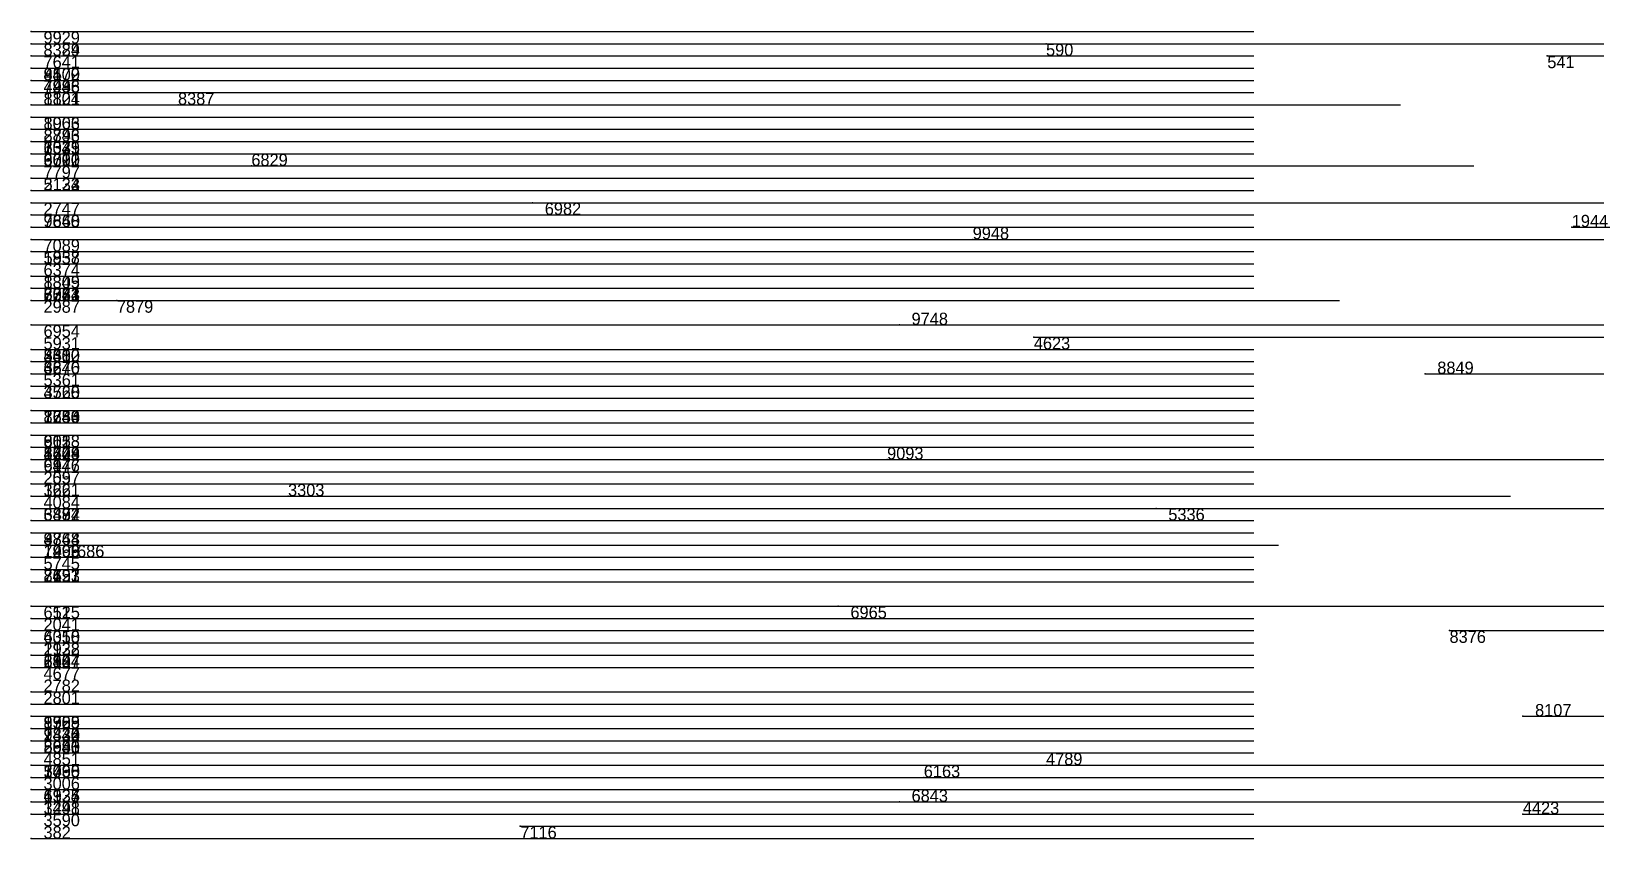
# Model space of a CAD drawing. Extents: x 0 to 1.1, y 0 to 1.
# Drawn here: x 0 to 0.128, y 0.87 to 0.936 of the extents above; entities that cross this region are included whole.
import ezdxf

# ---------------------------------------------------------------- set-up
doc = ezdxf.new("R2010")
doc.units = 0
for name, color, linetype in [('Normals', 1, 'CONTINUOUS'), ('Source_points', 5, 'CONTINUOUS'), ('Text', 3, 'CONTINUOUS')]:
    doc.layers.add(name, color=color, linetype=linetype)

msp = doc.modelspace()

# ---------------------------------------------------------------- linework, layer by layer
at = {"layer": 'Normals', "color": 1}
for p, q in [((0, 0.936, 0.711), (0.1, 0.936, 0.711)), ((0, 0.935, 0.071), (0.1, 0.935, 0.071)), ((0.083, 0.935, 1), (0.183, 0.935, 1)), ((0, 0.934, 0.407), (0.1, 0.934, 0.407)), ((0, 0.933, 0.749), (0.1, 0.933, 0.749)), ((0, 0.933, 0.053), (0.1, 0.933, 0.053)), ((0.124, 0.934, 1), (0.224, 0.934, 1)), ((0, 0.932, 0.579), (0.1, 0.932, 0.579)), ((0, 0.932, 0.532), (0.1, 0.932, 0.532)), ((0, 0.932, 0.966), (0.1, 0.932, 0.966)), ((0, 0.932, 0.7), (0.1, 0.932, 0.7)), ((0, 0.931, 0.745), (0.1, 0.931, 0.745)), ((0, 0.931, 0.668), (0.1, 0.931, 0.668)), ((0, 0.93, 0.881), (0.1, 0.93, 0.881)), ((0, 0.929, 0.887), (0.1, 0.929, 0.887)), ((0.012, 0.93, 1), (0.112, 0.93, 1)), ((0, 0.928, 0.861), (0.1, 0.928, 0.861)), ((0, 0.928, 0.66), (0.1, 0.928, 0.66)), ((0, 0.927, 0.16), (0.1, 0.927, 0.16)), ((0, 0.926, 0.025), (0.1, 0.926, 0.025)), ((0, 0.926, 0.343), (0.1, 0.926, 0.343)), ((0, 0.926, 0.757), (0.1, 0.926, 0.757)), ((0, 0.926, 0.706), (0.1, 0.926, 0.706)), ((0, 0.926, 0.925), (0.1, 0.926, 0.925)), ((0, 0.926, 0.689), (0.1, 0.926, 0.689)), ((0, 0.926, 0.638), (0.1, 0.926, 0.638)), ((0, 0.925, 0.526), (0.1, 0.925, 0.526)), ((0, 0.925, 0.241), (0.1, 0.925, 0.241)), ((0, 0.924, 0.582), (0.1, 0.924, 0.582)), ((0, 0.924, 0.882), (0.1, 0.924, 0.882)), ((0, 0.924, 0.306), (0.1, 0.924, 0.306)), ((0.018, 0.925, 1), (0.118, 0.925, 1)), ((0, 0.923, 0.229), (0.1, 0.923, 0.229)), ((0, 0.922, 0.422), (0.1, 0.922, 0.422)), ((0.041, 0.922), (0.141, 0.922)), ((0, 0.921, 0.861), (0.1, 0.921, 0.861)), ((0, 0.92, 0.88), (0.1, 0.92, 0.88)), ((0, 0.919, 0.115), (0.1, 0.919, 0.115)), ((0.077, 0.919, 1), (0.177, 0.919, 1)), ((0.126, 0.92), (0.226, 0.92)), ((0, 0.918, 0.311), (0.1, 0.918, 0.311)), ((0, 0.917, 0.259), (0.1, 0.917, 0.259)), ((0, 0.916, 0.87), (0.1, 0.916, 0.87)), ((0, 0.915, 0.424), (0.1, 0.915, 0.424)), ((0, 0.915, 0.866), (0.1, 0.915, 0.866)), ((0, 0.915, 0.067), (0.1, 0.915, 0.067)), ((0, 0.915, 0.81), (0.1, 0.915, 0.81)), ((0, 0.915, 0.838), (0.1, 0.915, 0.838)), ((0, 0.914, 0.563), (0.1, 0.914, 0.563)), ((0, 0.914, 0.134), (0.1, 0.914, 0.134)), ((0, 0.914, 0.864), (0.1, 0.914, 0.864)), ((0, 0.914, 0.753), (0.1, 0.914, 0.753)), ((0, 0.914, 0.462), (0.1, 0.914, 0.462)), ((0.007, 0.914), (0.107, 0.914)), ((0, 0.912, 0.537), (0.1, 0.912, 0.537)), ((0.071, 0.912), (0.171, 0.912)), ((0, 0.91, 0.947), (0.1, 0.91, 0.947)), ((0, 0.91, 0.176), (0.1, 0.91, 0.176)), ((0.082, 0.911), (0.182, 0.911)), ((0, 0.909, 0.092), (0.1, 0.909, 0.092)), ((0, 0.909, 0.634), (0.1, 0.909, 0.634)), ((0, 0.909, 0.333), (0.1, 0.909, 0.333)), ((0, 0.909, 0.127), (0.1, 0.909, 0.127)), ((0, 0.909, 0.849), (0.1, 0.909, 0.849)), ((0, 0.908, 0.64), (0.1, 0.908, 0.64)), ((0.114, 0.908, 1), (0.214, 0.908, 1)), ((0, 0.907, 0.17), (0.1, 0.907, 0.17)), ((0, 0.906, 0.615), (0.1, 0.906, 0.615)), ((0, 0.906, 0.248), (0.1, 0.906, 0.248)), ((0, 0.906, 0.785), (0.1, 0.906, 0.785)), ((0, 0.905, 0.006), (0.1, 0.905, 0.006)), ((0, 0.904, 0.869), (0.1, 0.904, 0.869)), ((0, 0.904, 0.078), (0.1, 0.904, 0.078)), ((0, 0.904, 0.903), (0.1, 0.904, 0.903)), ((0, 0.903, 0.193), (0.1, 0.903, 0.193)), ((0, 0.902, 0.55), (0.1, 0.902, 0.55)), ((0, 0.902, 0.378), (0.1, 0.902, 0.378)), ((0, 0.902, 0.8), (0.1, 0.902, 0.8)), ((0, 0.901, 0.958), (0.1, 0.901, 0.958)), ((0, 0.901, 0.243), (0.1, 0.901, 0.243)), ((0, 0.901, 0.267), (0.1, 0.901, 0.267)), ((0, 0.901, 0.66), (0.1, 0.901, 0.66)), ((0, 0.901, 0.528), (0.1, 0.901, 0.528)), ((0.07, 0.901, 1), (0.17, 0.901, 1)), ((0, 0.9, 0.502), (0.1, 0.9, 0.502)), ((0, 0.9, 0.06), (0.1, 0.9, 0.06)), ((0, 0.9, 0.993), (0.1, 0.9, 0.993)), ((0, 0.899, 0.023), (0.1, 0.899, 0.023)), ((0, 0.898, 0.414), (0.1, 0.898, 0.414)), ((0, 0.898, 0.024), (0.1, 0.898, 0.024)), ((0, 0.898, 0.191), (0.1, 0.898, 0.191)), ((0, 0.897, 0.443), (0.1, 0.897, 0.443)), ((0, 0.897, 0.027), (0.1, 0.897, 0.027)), ((0.021, 0.898, 1), (0.121, 0.898, 1)), ((0.092, 0.897, 1), (0.192, 0.897, 1)), ((0, 0.896, 0.988), (0.1, 0.896, 0.988)), ((0, 0.895, 0.467), (0.1, 0.895, 0.467)), ((0, 0.894, 0.212), (0.1, 0.894, 0.212)), ((0, 0.894, 0.147), (0.1, 0.894, 0.147)), ((0, 0.894, 0.449), (0.1, 0.894, 0.449)), ((0, 0.894, 0.986), (0.1, 0.894, 0.986)), ((0.002, 0.894, 1), (0.102, 0.894, 1)), ((0, 0.893, 0.146), (0.1, 0.893, 0.146)), ((0, 0.893, 0.516), (0.1, 0.893, 0.516)), ((0, 0.892, 0.723), (0.1, 0.892, 0.723)), ((0, 0.892, 0.957), (0.1, 0.892, 0.957)), ((0, 0.892, 0.141), (0.1, 0.892, 0.141)), ((0, 0.892, 0.967), (0.1, 0.892, 0.967)), ((0, 0.891, 0.935), (0.1, 0.891, 0.935)), ((0, 0.889, 0.797), (0.1, 0.889, 0.797)), ((0.066, 0.889), (0.166, 0.889)), ((0, 0.888, 0.724), (0.1, 0.888, 0.724)), ((0, 0.887, 0.552), (0.1, 0.887, 0.552)), ((0.116, 0.887), (0.216, 0.887)), ((0, 0.886, 0.086), (0.1, 0.886, 0.086)), ((0, 0.886, 0.303), (0.1, 0.886, 0.303)), ((0, 0.886, 0.783), (0.1, 0.886, 0.783)), ((0, 0.885, 0.364), (0.1, 0.885, 0.364)), ((0, 0.885, 0.478), (0.1, 0.885, 0.478)), ((0, 0.885, 0.868), (0.1, 0.885, 0.868)), ((0, 0.884, 0.24), (0.1, 0.884, 0.24)), ((0, 0.884, 0.244), (0.1, 0.884, 0.244)), ((0, 0.884, 0.969), (0.1, 0.884, 0.969)), ((0, 0.884, 0.897), (0.1, 0.884, 0.897)), ((0, 0.882, 0.591), (0.1, 0.882, 0.591)), ((0, 0.881, 0.8), (0.1, 0.881, 0.8)), ((0, 0.88, 0.654), (0.1, 0.88, 0.654)), ((0, 0.88, 0.078), (0.1, 0.88, 0.078)), ((0, 0.88, 0.072), (0.1, 0.88, 0.072)), ((0.122, 0.88, 1), (0.222, 0.88, 1)), ((0, 0.879, 0.207), (0.1, 0.879, 0.207)), ((0, 0.879, 0.294), (0.1, 0.879, 0.294)), ((0, 0.878, 0.226), (0.1, 0.878, 0.226)), ((0, 0.878, 0.339), (0.1, 0.878, 0.339)), ((0, 0.878, 0.045), (0.1, 0.878, 0.045)), ((0, 0.878, 0.049), (0.1, 0.878, 0.049)), ((0, 0.878, 0.019), (0.1, 0.878, 0.019)), ((0, 0.877, 0.493), (0.1, 0.877, 0.493)), ((0, 0.877, 0.072), (0.1, 0.877, 0.072)), ((0, 0.876, 0.273), (0.1, 0.876, 0.273)), ((0, 0.876, 0.979), (0.1, 0.876, 0.979)), ((0, 0.876, 0.453), (0.1, 0.876, 0.453)), ((0, 0.876, 0.813), (0.1, 0.876, 0.813)), ((0.083, 0.876, 1), (0.183, 0.876, 1)), ((0, 0.875, 0.288), (0.1, 0.875, 0.288)), ((0, 0.875, 0.187), (0.1, 0.875, 0.187)), ((0, 0.874, 0.244), (0.1, 0.874, 0.244)), ((0, 0.874, 0.75), (0.1, 0.874, 0.75)), ((0.073, 0.875), (0.173, 0.875)), ((0, 0.873, 0.178), (0.1, 0.873, 0.178)), ((0, 0.873, 0.809), (0.1, 0.873, 0.809)), ((0.071, 0.873), (0.171, 0.873)), ((0, 0.872, 0.065), (0.1, 0.872, 0.065)), ((0, 0.872, 0.769), (0.1, 0.872, 0.769)), ((0.122, 0.872), (0.222, 0.872)), ((0.04, 0.871, 1), (0.14, 0.871, 1)), ((0, 0.87, 0.3), (0.1, 0.87, 0.3))]:
    msp.add_line(p, q, dxfattribs=at)
at = {"layer": 'Source_points', "color": 5}
for p in [(0, 0.936, 0.711), (0, 0.935, 0.071), (0.083, 0.935, 1), (0, 0.934, 0.407), (0, 0.933, 0.749), (0, 0.933, 0.053), (0.124, 0.934, 1), (0, 0.932, 0.579), (0, 0.932, 0.532), (0, 0.932, 0.966), (0, 0.932, 0.7), (0, 0.931, 0.745), (0, 0.931, 0.668), (0, 0.93, 0.881), (0, 0.929, 0.887), (0.012, 0.93, 1), (0, 0.928, 0.861), (0, 0.928, 0.66), (0, 0.927, 0.16), (0, 0.926, 0.025), (0, 0.926, 0.343), (0, 0.926, 0.757), (0, 0.926, 0.706), (0, 0.926, 0.925), (0, 0.926, 0.689), (0, 0.926, 0.638), (0, 0.925, 0.526), (0, 0.925, 0.241), (0, 0.924, 0.582), (0, 0.924, 0.882), (0, 0.924, 0.306), (0.018, 0.925, 1), (0, 0.923, 0.229), (0, 0.922, 0.422), (0.041, 0.922), (0, 0.921, 0.861), (0, 0.92, 0.88), (0, 0.919, 0.115), (0.077, 0.919, 1), (0.126, 0.92), (0, 0.918, 0.311), (0, 0.917, 0.259), (0, 0.916, 0.87), (0, 0.915, 0.424), (0, 0.915, 0.866), (0, 0.915, 0.067), (0, 0.915, 0.81), (0, 0.915, 0.838), (0, 0.914, 0.563), (0, 0.914, 0.134), (0, 0.914, 0.864), (0, 0.914, 0.753), (0, 0.914, 0.462), (0.007, 0.914), (0, 0.912, 0.537), (0.071, 0.912), (0, 0.91, 0.947), (0, 0.91, 0.176), (0.082, 0.911), (0, 0.909, 0.092), (0, 0.909, 0.634), (0, 0.909, 0.333), (0, 0.909, 0.127), (0, 0.909, 0.849), (0, 0.908, 0.64), (0.114, 0.908, 1), (0, 0.907, 0.17), (0, 0.906, 0.615), (0, 0.906, 0.248), (0, 0.906, 0.785), (0, 0.905, 0.006), (0, 0.904, 0.869), (0, 0.904, 0.078), (0, 0.904, 0.903), (0, 0.903, 0.193), (0, 0.902, 0.55), (0, 0.902, 0.378), (0, 0.902, 0.8), (0, 0.901, 0.958), (0, 0.901, 0.243), (0, 0.901, 0.267), (0, 0.901, 0.66), (0, 0.901, 0.528), (0.07, 0.901, 1), (0, 0.9, 0.502), (0, 0.9, 0.06), (0, 0.9, 0.993), (0, 0.899, 0.023), (0, 0.898, 0.414), (0, 0.898, 0.024), (0, 0.898, 0.191), (0, 0.897, 0.443), (0, 0.897, 0.027), (0.021, 0.898, 1), (0.092, 0.897, 1), (0, 0.896, 0.988), (0, 0.895, 0.467), (0, 0.894, 0.212), (0, 0.894, 0.147), (0, 0.894, 0.449), (0, 0.894, 0.986), (0.002, 0.894, 1), (0, 0.893, 0.146), (0, 0.893, 0.516), (0, 0.892, 0.723), (0, 0.892, 0.957), (0, 0.892, 0.141), (0, 0.892, 0.967), (0, 0.891, 0.935), (0, 0.889, 0.797), (0.066, 0.889), (0, 0.888, 0.724), (0, 0.887, 0.552), (0.116, 0.887), (0, 0.886, 0.086), (0, 0.886, 0.303), (0, 0.886, 0.783), (0, 0.885, 0.364), (0, 0.885, 0.478), (0, 0.885, 0.868), (0, 0.884, 0.24), (0, 0.884, 0.244), (0, 0.884, 0.969), (0, 0.884, 0.897), (0, 0.882, 0.591), (0, 0.881, 0.8), (0, 0.88, 0.654), (0, 0.88, 0.078), (0, 0.88, 0.072), (0.122, 0.88, 1), (0, 0.879, 0.207), (0, 0.879, 0.294), (0, 0.878, 0.226), (0, 0.878, 0.339), (0, 0.878, 0.045), (0, 0.878, 0.049), (0, 0.878, 0.019), (0, 0.877, 0.493), (0, 0.877, 0.072), (0, 0.876, 0.273), (0, 0.876, 0.979), (0, 0.876, 0.453), (0, 0.876, 0.813), (0.083, 0.876, 1), (0, 0.875, 0.288), (0, 0.875, 0.187), (0, 0.874, 0.244), (0, 0.874, 0.75), (0.073, 0.875), (0, 0.873, 0.178), (0, 0.873, 0.809), (0.071, 0.873), (0, 0.872, 0.065), (0, 0.872, 0.769), (0.122, 0.872), (0.04, 0.871, 1), (0, 0.87, 0.3)]:
    msp.add_point(p, dxfattribs=at)

# ---------------------------------------------------------------- texts
at = {"layer": 'Text', "color": 3}
for s, p in [('9929', (0.001, 0.935, 0.711)), ('3324', (0.001, 0.934, 0.407)), ('8389', (0.001, 0.934, 0.071)), ('590', (0.083, 0.934, 1)), ('4572', (0.001, 0.932, 0.749)), ('8400', (0.001, 0.932, 0.966)), ('9179', (0.001, 0.932, 0.7)), ('7641', (0.001, 0.933, 0.053)), ('541', (0.124, 0.933, 1)), ('4446', (0.001, 0.931, 0.579)), ('7296', (0.001, 0.931, 0.532)), ('7938', (0.001, 0.931, 0.745)), ('8824', (0.001, 0.93, 0.668)), ('1101', (0.001, 0.93, 0.881)), ('8387', (0.012, 0.93, 1)), ('8903', (0.001, 0.928, 0.66)), ('1066', (0.001, 0.928, 0.887)), ('8746', (0.001, 0.927, 0.16)), ('2893', (0.001, 0.927, 0.861)), ('3339', (0.001, 0.926, 0.343)), ('6049', (0.001, 0.926, 0.706)), ('6579', (0.001, 0.926, 0.925)), ('7331', (0.001, 0.926, 0.638)), ('1325', (0.001, 0.926, 0.025)), ('3620', (0.001, 0.925, 0.757)), ('9091', (0.001, 0.925, 0.526)), ('9702', (0.001, 0.925, 0.241)), ('6612', (0.001, 0.925, 0.689)), ('6829', (0.018, 0.925, 1)), ('5123', (0.001, 0.923, 0.882)), ('5134', (0.001, 0.923, 0.229)), ('7797', (0.001, 0.924, 0.306)), ('2122', (0.001, 0.923, 0.582)), ('2747', (0.001, 0.921, 0.422)), ('6982', (0.042, 0.921)), ('9848', (0.001, 0.92, 0.88)), ('7660', (0.001, 0.92, 0.861)), ('1944', (0.126, 0.92)), ('7089', (0.001, 0.918, 0.115)), ('9948', (0.077, 0.919, 1)), ('5838', (0.001, 0.917, 0.259)), ('1957', (0.001, 0.917, 0.311)), ('6374', (0.001, 0.916, 0.87)), ('352', (0.001, 0.914, 0.563)), ('5743', (0.001, 0.914, 0.81)), ('8805', (0.001, 0.915, 0.838)), ('8382', (0.001, 0.914, 0.462)), ('2063', (0.001, 0.914, 0.866)), ('2074', (0.001, 0.914, 0.067)), ('6262', (0.001, 0.914, 0.864)), ('7061', (0.001, 0.914, 0.753)), ('1349', (0.001, 0.915, 0.424)), ('2987', (0.001, 0.913, 0.134)), ('7879', (0.007, 0.913)), ('9748', (0.072, 0.912)), ('6954', (0.001, 0.911, 0.537)), ('4310', (0.001, 0.909, 0.947)), ('5931', (0.001, 0.91, 0.176)), ('3512', (0.001, 0.909, 0.333)), ('5680', (0.001, 0.909, 0.127)), ('240', (0.001, 0.909, 0.634)), ('4623', (0.082, 0.91)), ('48', (0.001, 0.908, 0.092)), ('3670', (0.001, 0.908, 0.64)), ('6246', (0.001, 0.908, 0.849)), ('8849', (0.115, 0.908, 1)), ('5361', (0.001, 0.907, 0.17)), ('4568', (0.001, 0.906, 0.785)), ('37', (0.001, 0.906, 0.615)), ('3520', (0.001, 0.906, 0.248)), ('8756', (0.001, 0.904, 0.903)), ('7284', (0.001, 0.904, 0.869)), ('7743', (0.001, 0.904, 0.078)), ('1630', (0.001, 0.904, 0.006)), ('8653', (0.001, 0.902, 0.193)), ('9018', (0.001, 0.902, 0.8)), ('6123', (0.001, 0.902, 0.378)), ('4629', (0.001, 0.901, 0.55)), ('5778', (0.001, 0.901, 0.267)), ('8279', (0.001, 0.901, 0.528)), ('9977', (0.001, 0.9, 0.993)), ('2748', (0.001, 0.901, 0.243)), ('6146', (0.001, 0.9, 0.66)), ('6446', (0.001, 0.9, 0.06)), ('1404', (0.001, 0.901, 0.958)), ('9093', (0.07, 0.901, 1)), ('209', (0.001, 0.899, 0.502)), ('2557', (0.001, 0.899, 0.023)), ('3661', (0.001, 0.898, 0.024)), ('122', (0.001, 0.898, 0.414)), ('3303', (0.021, 0.898, 1)), ('4084', (0.001, 0.897, 0.191)), ('3382', (0.001, 0.896, 0.988)), ('5494', (0.001, 0.896, 0.443)), ('6877', (0.001, 0.896, 0.027)), ('5336', (0.093, 0.896, 1)), ('4844', (0.001, 0.894, 0.449)), ('3748', (0.001, 0.894, 0.147)), ('9344', (0.001, 0.894, 0.986)), ('9368', (0.001, 0.894, 0.467)), ('7263', (0.001, 0.893, 0.146)), ('7966', (0.001, 0.893, 0.516)), ('1499', (0.001, 0.893, 0.212)), ('1686', (0.003, 0.893, 1)), ('5745', (0.001, 0.892, 0.957)), ('8193', (0.001, 0.891, 0.967)), ('8751', (0.001, 0.891, 0.935)), ('2491', (0.001, 0.891, 0.723)), ('7627', (0.001, 0.891, 0.141)), ('6125', (0.001, 0.888, 0.797)), ('6515', (0.001, 0.888, 0.724)), ('6965', (0.067, 0.888)), ('4018', (0.001, 0.886, 0.303)), ('2041', (0.001, 0.887, 0.552)), ('6350', (0.001, 0.886, 0.783)), ('8376', (0.116, 0.886)), ('2128', (0.001, 0.885, 0.478)), ('1932', (0.001, 0.885, 0.086)), ('8927', (0.001, 0.884, 0.897)), ('2107', (0.001, 0.884, 0.244)), ('6344', (0.001, 0.884, 0.868)), ('148', (0.001, 0.884, 0.364)), ('1547', (0.001, 0.884, 0.24)), ('4677', (0.001, 0.883, 0.969)), ('2782', (0.001, 0.882, 0.591)), ('2801', (0.001, 0.881, 0.8)), ('8107', (0.123, 0.88, 1)), ('8358', (0.001, 0.879, 0.654)), ('9505', (0.001, 0.879, 0.078)), ('9928', (0.001, 0.879, 0.072)), ('1789', (0.001, 0.879, 0.207)), ('5663', (0.001, 0.877, 0.045)), ('9825', (0.001, 0.878, 0.019)), ('8890', (0.001, 0.877, 0.049)), ('2340', (0.001, 0.878, 0.339)), ('7822', (0.001, 0.878, 0.294)), ('2646', (0.001, 0.877, 0.493)), ('2951', (0.001, 0.877, 0.072)), ('1434', (0.001, 0.878, 0.226)), ('4851', (0.001, 0.876, 0.453)), ('4789', (0.083, 0.876, 1)), ('3', (0.001, 0.875, 0.273)), ('5460', (0.001, 0.875, 0.187)), ('7735', (0.001, 0.875, 0.813)), ('1098', (0.001, 0.875, 0.979)), ('6163', (0.073, 0.875)), ('4125', (0.001, 0.873, 0.244)), ('3006', (0.001, 0.874, 0.288)), ('6934', (0.001, 0.873, 0.75)), ('1327', (0.001, 0.873, 0.178)), ('6843', (0.072, 0.873)), ('3291', (0.001, 0.872, 0.809)), ('1448', (0.001, 0.872, 0.065)), ('4423', (0.122, 0.872)), ('3590', (0.001, 0.871, 0.769)), ('382', (0.001, 0.87, 0.3)), ('7116', (0.04, 0.87, 1))]:
    msp.add_text(s, height=0.001, dxfattribs=at).set_placement(p)

doc.saveas('drawing.dxf')
